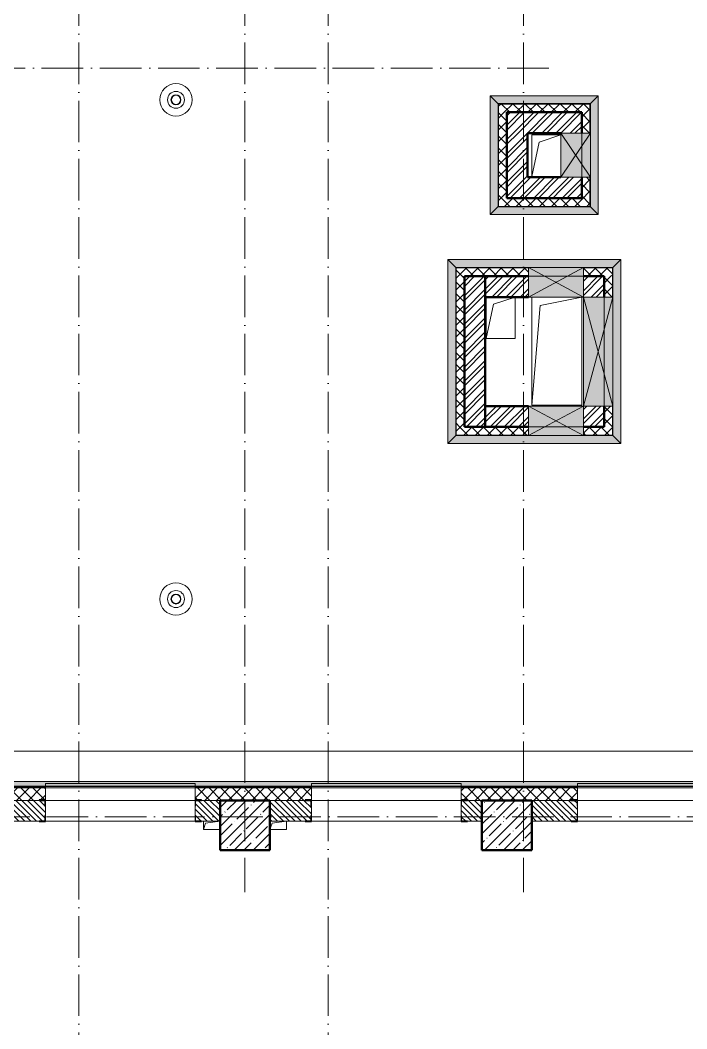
# Model space of a CAD drawing. Header units: millimetres. Extents: x -401725 to 250493, y 305116 to 802890.
# Drawn here: x 10587 to 18606, y 386940 to 399063 of the extents above; entities that cross this region are included whole.
import ezdxf

# ---------------------------------------------------------------- set-up
doc = ezdxf.new("R2010")
doc.units = ezdxf.units.MM
doc.linetypes.add('50_200_ШТРИХ_1Т_ш5_п1_п1_', pattern=[700, 500, -100, 0, -100])
for name, color, linetype, lineweight in [('A-DETL-GENF-OTLN', 7, 'Continuous', 9), ('A-FLOR-____-OTLN', 7, 'Continuous', 9), ('A-GENM-____-MCUT', 7, 'Continuous', 25), ('A-GENM-____-OTLN', 7, 'Continuous', 9), ('A-GENM-____-OTLN-1', 7, 'Continuous', 25), ('A-GLAZ-____-OTLN', 7, 'Continuous', 9), ('A-WALL-____-MCUT', 7, 'Continuous', 13), ('A-WALL-____-MCUT-1', 7, 'Continuous', 9), ('A-WALL-____-MCUT-2', 7, 'Continuous', 50), ('A-WALL-____-OTLN', 7, 'Continuous', 9), ('A-WALL-____-PATT-1', 7, 'Continuous', 9), ('A-WALL-FNSH-MCUT-1', 7, 'Continuous', 9), ('S-COLS-____-MCUT', 7, 'Continuous', 50), ('S-COLS-____-OTLN', 7, 'Continuous', 9), ('S-GRID-____-OTLN-1', 7, '50_200_ШТРИХ_1Т_ш5_п1_п1_', 9)]:
    doc.layers.add(name, color=color, linetype=linetype, lineweight=lineweight)
doc.layers.add('A-GLAZ-____-OTLN-1', color=7, linetype='Continuous', lineweight=9, true_color=0xc0c0c0)
doc.layers.add('G-____-____-SYMB-1', color=9, linetype='Continuous', lineweight=9, true_color=0x808080)
pattern_1 = [(45, (-15659.08, 321904.7), (-70.71068, 70.71068), []), (135, (-15659.08, 321904.7), (-70.71068, -70.71068), [])]
pattern_2 = [(135, (-15659.08, 321904.697), (-35.35534, -35.35534), [])]
pattern_3 = [(45, (-15659.08, 321904.7), (-85.53659, 85.53659), []), (45, (-15602.06, 321904.7), (-85.53659, 85.53659), [])]

# ---------------------------------------------------------------- blocks, each defined once
blk = doc.blocks.new('BSC_Колонна _Прямоугольная - 600х600-V51-АР1_План отверстий 2 этажа в осях 1-64_Ю-ЯЯ')
at = {"layer": 'S-COLS-____-OTLN'}
h = blk.add_hatch(dxfattribs=at)
h.set_pattern_fill('FP_61', color=256, style=0, pattern_type=2)
h.set_pattern_definition([(45, (-28950, -67481.04), (-114.04925, 114.04925), []), (45, (-28835.95, -67481.04), (-114.04925, 114.04925), [201.613, -40.323, 3.353, -36.97])])
h.paths.add_polyline_path([(-300, -300), (300, -300), (300, 300), (-300, 300), (-300, 237)], flags=0)
at = {"layer": 'S-COLS-____-MCUT'}
for p, q in [((300, 300), (-300, 300)), ((-300, 300), (-300, -300)), ((300, -300), (300, 300)), ((-300, -300), (300, -300))]:
    blk.add_line(p, q, dxfattribs=at)
blk = doc.blocks.new('BSC_Колонна _Прямоугольная - 600х600-V89-АР1_План отверстий 2 этажа в осях 1-64_Ю-ЯЯ')
at = {"layer": 'S-COLS-____-OTLN'}
h = blk.add_hatch(dxfattribs=at)
h.set_pattern_fill('FP_102', color=256, style=0, pattern_type=2)
h.set_pattern_definition([(45, (-32100, -67481.04), (-114.04925, 114.04925), []), (45, (-31985.95, -67481.04), (-114.04925, 114.04925), [201.613, -40.323, 3.353, -36.97])])
h.paths.add_polyline_path([(-300, -300), (300, -300), (300, 300), (-300, 300)], flags=0)
at = {"layer": 'S-COLS-____-MCUT'}
for p, q in [((300, 300), (-300, 300)), ((-300, 300), (-300, -300)), ((300, -300), (300, 300)), ((-300, -300), (300, -300))]:
    blk.add_line(p, q, dxfattribs=at)
blk = doc.blocks.new('Отлив_СКБ - Отлив витража_СФТК-31884011-АР1_План отверстий 2 этажа в осях 1-64_Ю-ЯЯ')
at = {"layer": 'A-GLAZ-____-OTLN-1'}
for points in [[(1800, 2), (1800, 37), (0, 37), (0, 2), (1715, 2)], [(1715, 0), (1800, 0), (1800, 2), (0, 2), (0, 0)]]:
    blk.add_hatch(color=256, dxfattribs=at).paths.add_polyline_path(points, flags=0)
at = {"layer": 'A-GLAZ-____-OTLN'}
for p, q in [((0, 3), (0, 37)), ((1800, 37), (0, 37)), ((0, 2), (1800, 2)), ((1800, 37), (1800, 3)), ((1800, 0), (0, 0))]:
    blk.add_line(p, q, dxfattribs=at)
blk = doc.blocks.new('Фахверк_СКБ_Уголок - 250_1500-27508688-АР1_План отверстий 2 этажа в осях 1-64_Ю-ЯЯ')
at = {"layer": 'A-GENM-____-MCUT'}
for p, q in [((200, 181), (125, 181)), ((125, 181), (125, 106)), ((131, 106), (131, 175)), ((131, 175), (200, 175)), ((200, 175), (200, 181)), ((125, 106), (131, 106)), ((131, -6), (125, -6)), ((125, -6), (125, -81)), ((125, -81), (200, -81)), ((131, -75), (131, -6)), ((200, -75), (131, -75)), ((200, -81), (200, -75))]:
    blk.add_line(p, q, dxfattribs=at)
blk = doc.blocks.new('Фахверк_СКБ_Уголок - 250_1500-27508690-АР1_План отверстий 2 этажа в осях 1-64_Ю-ЯЯ')
at = {"layer": 'A-GENM-____-MCUT'}
for p, q in [((125, 181), (50, 181)), ((50, 181), (50, 175)), ((50, 175), (119, 175)), ((119, 175), (119, 106)), ((125, 106), (125, 181)), ((119, 106), (125, 106)), ((119, -75), (50, -75)), ((50, -75), (50, -81)), ((50, -81), (125, -81)), ((125, -6), (119, -6)), ((119, -6), (119, -75)), ((125, -81), (125, -6))]:
    blk.add_line(p, q, dxfattribs=at)
blk = doc.blocks.new('Фахверк_СКБ_Уголок - 250_1500-27504248-АР1_План отверстий 2 этажа в осях 1-64_Ю-ЯЯ')
at = {"layer": 'A-GENM-____-MCUT'}
for p, q in [((200, 181), (125, 181)), ((125, 181), (125, 106)), ((131, 106), (131, 175)), ((131, 175), (200, 175)), ((200, 175), (200, 181)), ((125, 106), (131, 106)), ((131, -6), (125, -6)), ((125, -6), (125, -81)), ((125, -81), (200, -81)), ((131, -75), (131, -6)), ((200, -75), (131, -75)), ((200, -81), (200, -75))]:
    blk.add_line(p, q, dxfattribs=at)
blk = doc.blocks.new('Фахверк_СКБ_Уголок - 250_1500-27508739-АР1_План отверстий 2 этажа в осях 1-64_Ю-ЯЯ')
at = {"layer": 'A-GENM-____-MCUT'}
for p, q in [((125, 181), (50, 181)), ((50, 181), (50, 175)), ((50, 175), (119, 175)), ((119, 175), (119, 106)), ((125, 106), (125, 181)), ((119, 106), (125, 106)), ((119, -75), (50, -75)), ((50, -75), (50, -81)), ((50, -81), (125, -81)), ((125, -6), (119, -6)), ((119, -6), (119, -75)), ((125, -81), (125, -6))]:
    blk.add_line(p, q, dxfattribs=at)
blk = doc.blocks.new('Кровельный аэратор - 143_Кровельный аэратор-15605992-АР1_План отверстий 2 этажа в осях 1-64_Ю-ЯЯ')
at = {"layer": 'A-GENM-____-OTLN'}
for radius, start, end in [(195, 360, 180), (195, 180, 360), (102, 360, 180), (102, 180, 360), (60, 360, 180), (60, 180, 360), (55, 360, 180), (55, 180, 360)]:
    blk.add_arc((0, 0), radius, start, end, dxfattribs=at)
blk = doc.blocks.new('AR_Отверстие прямоугольное _в плите_ - AR_Отверстие прямоугольное _в плите_-V173-АР1_План отверстий 2 этажа в осях 1-64_Ю-ЯЯ')
at = {"layer": 'A-GENM-____-OTLN'}
for p, q in [((-100, 50), (-100, -50)), ((-100, -50), (-75, 25)), ((-75, 25), (100, 50)), ((-100, -50), (100, -50))]:
    blk.add_line(p, q, dxfattribs=at)
blk = doc.blocks.new('AR_Отверстие прямоугольное _в плите_ - AR_Отверстие прямоугольное _в плите_-V164-АР1_План отверстий 2 этажа в осях 1-64_Ю-ЯЯ')
at = {"layer": 'A-GENM-____-OTLN'}
for p, q in [((-100, -50), (-75, 25)), ((-75, 25), (100, 50)), ((100, -50), (100, 50)), ((-100, -50), (100, -50))]:
    blk.add_line(p, q, dxfattribs=at)
blk = doc.blocks.new('AR_Отверстие прямоугольное _в плите_ - AR_Отверстие прямоугольное _в плите_-30552540-АР1_План отверстий 2 этажа в осях 1-64_Ю-ЯЯ')
at = {"layer": 'A-GENM-____-OTLN'}
for p, q in [((175, 250), (-175, 250)), ((-175, 250), (-175, -250)), ((-87, 163), (175, 250)), ((-175, -250), (-87, 163)), ((-175, -250), (175, -250))]:
    blk.add_line(p, q, dxfattribs=at)
blk = doc.blocks.new('AR_Отверстие прямоугольное _в плите_ - AR_Отверстие прямоугольное _в плите_-30552544-АР1_План отверстий 2 этажа в осях 1-64_Ю-ЯЯ')
at = {"layer": 'A-GENM-____-OTLN'}
for p, q in [((300, 650), (-300, 650)), ((-300, 650), (-300, -650)), ((-200, 550), (300, 650)), ((300, -650), (300, 650)), ((-300, -650), (-200, 550)), ((-300, -650), (300, -650))]:
    blk.add_line(p, q, dxfattribs=at)
blk = doc.blocks.new('AR_Отверстие прямоугольное _в плите_ - AR_Отверстие прямоугольное _в плите_-V194-АР1_План отверстий 2 этажа в осях 1-64_Ю-ЯЯ')
at = {"layer": 'A-GENM-____-OTLN'}
for p, q in [((175, 250), (-175, 250)), ((-175, 250), (-175, -250)), ((-87, 163), (175, 250)), ((175, -250), (175, 250)), ((-175, -250), (-87, 163)), ((-175, -250), (175, -250))]:
    blk.add_line(p, q, dxfattribs=at)
blk = doc.blocks.new('AR_Отверстие прямоугольное _в стене__БезПР - AR_Отверстие прямоугольное _в стене__БезПР-31947467-АР1_План отверстий 2 этажа в осях 1-64_Ю-ЯЯ')
at = {"layer": 'A-GLAZ-____-OTLN'}
blk.add_hatch(color=256, dxfattribs=at).paths.add_polyline_path([(265, 230), (-265, 230), (-265, -125), (265, -125)], flags=0)
at = {"layer": 'A-DETL-GENF-OTLN'}
for p, q in [((-265, -125), (-265, 230)), ((-265, 230), (265, 230)), ((265, 230), (-265, -125)), ((-265, 230), (265, -125)), ((265, 230), (-265, 230)), ((-265, 230), (-265, -125)), ((265, 230), (265, -125)), ((265, -125), (265, 230)), ((265, -125), (-265, -125)), ((-265, -125), (265, -125))]:
    blk.add_line(p, q, dxfattribs=at)
at = {"layer": 'A-GLAZ-____-OTLN'}
blk.add_line((265, 125), (-265, 125), dxfattribs=at)
blk = doc.blocks.new('AR_Отверстие прямоугольное _в стене__БезПР - AR_Отверстие прямоугольное _в стене__БезПР-32490818-АР1_План отверстий 2 этажа в осях 1-64_Ю-ЯЯ')
at = {"layer": 'A-GLAZ-____-OTLN'}
blk.add_hatch(color=256, dxfattribs=at).paths.add_polyline_path([(655, -20), (655, 230), (-655, 230), (-655, -125), (655, -125)], flags=0)
at = {"layer": 'A-DETL-GENF-OTLN'}
for p, q in [((-655, -125), (-655, 230)), ((-655, 230), (655, 230)), ((655, 230), (-655, -125)), ((-655, 230), (655, -125)), ((655, 230), (-655, 230)), ((-655, 230), (-655, -125)), ((655, 230), (655, -125)), ((655, -125), (655, 230)), ((655, -125), (-655, -125)), ((-655, -125), (655, -125))]:
    blk.add_line(p, q, dxfattribs=at)
at = {"layer": 'A-GLAZ-____-OTLN'}
blk.add_line((655, 125), (-655, 125), dxfattribs=at)
blk = doc.blocks.new('AR_Отверстие прямоугольное _в стене__БезПР - AR_Отверстие прямоугольное _в стене__БезПР-32490844-АР1_План отверстий 2 этажа в осях 1-64_Ю-ЯЯ')
at = {"layer": 'A-GLAZ-____-OTLN'}
blk.add_hatch(color=256, dxfattribs=at).paths.add_polyline_path([(-330, 125), (-330, -230), (330, -230), (330, 125), (6, 125)], flags=0)
at = {"layer": 'A-DETL-GENF-OTLN'}
for p, q in [((330, 125), (-330, 125)), ((-330, 125), (-330, -230)), ((330, -230), (-330, 125)), ((-330, -230), (330, 125)), ((-330, 125), (330, 125)), ((-330, -230), (-330, 125)), ((330, -230), (330, 125)), ((330, 125), (330, -230)), ((-330, -230), (330, -230)), ((330, -230), (-330, -230))]:
    blk.add_line(p, q, dxfattribs=at)
at = {"layer": 'A-GLAZ-____-OTLN'}
blk.add_line((330, -125), (-330, -125), dxfattribs=at)
blk = doc.blocks.new('AR_Отверстие прямоугольное _в стене__БезПР - AR_Отверстие прямоугольное _в стене__БезПР-32490823-АР1_План отверстий 2 этажа в осях 1-64_Ю-ЯЯ')
at = {"layer": 'A-GLAZ-____-OTLN'}
blk.add_hatch(color=256, dxfattribs=at).paths.add_polyline_path([(6, 230), (-330, 230), (-330, -125), (330, -125), (330, 230)], flags=0)
at = {"layer": 'A-DETL-GENF-OTLN'}
for p, q in [((-330, -125), (-330, 230)), ((-330, 230), (330, 230)), ((330, 230), (-330, -125)), ((-330, 230), (330, -125)), ((330, 230), (-330, 230)), ((-330, 230), (-330, -125)), ((330, 230), (330, -125)), ((330, -125), (330, 230)), ((330, -125), (-330, -125)), ((-330, -125), (330, -125))]:
    blk.add_line(p, q, dxfattribs=at)
at = {"layer": 'A-GLAZ-____-OTLN'}
blk.add_line((330, 125), (-330, 125), dxfattribs=at)
blk = doc.blocks.new('Отлив_СКБ1 - Отлив_Шахты-30185863-АР1_План отверстий 2 этажа в осях 1-64_Ю-ЯЯ')
at = {"layer": 'A-GLAZ-____-OTLN-1'}
blk.add_hatch(color=256, dxfattribs=at).paths.add_polyline_path([(1229, -199), (1133, -103), (1133, -105), (-103, -105), (-103, -103), (-199, -199), (1135, -199)], flags=0)
at = {"layer": 'A-GLAZ-____-OTLN'}
for p, q in [((-199, -199), (-103, -103)), ((1133, -103), (1229, -199)), ((-199, -199), (1229, -199))]:
    blk.add_line(p, q, dxfattribs=at)
blk = doc.blocks.new('Отлив_СКБ1 - Отлив_Шахты-32492502-АР1_План отверстий 2 этажа в осях 1-64_Ю-ЯЯ')
at = {"layer": 'A-GLAZ-____-OTLN-1'}
blk.add_hatch(color=256, dxfattribs=at).paths.add_polyline_path([(-199, -199), (1099, -199), (1003, -103), (1003, -105), (-103, -105), (-103, -103), (-105, -105)], flags=0)
at = {"layer": 'A-GLAZ-____-OTLN'}
for p, q in [((-199, -199), (-103, -103)), ((1003, -103), (1099, -199)), ((-199, -199), (1099, -199))]:
    blk.add_line(p, q, dxfattribs=at)
blk = doc.blocks.new('Отлив_СКБ1 - Отлив_Шахты-32492619-АР1_План отверстий 2 этажа в осях 1-64_Ю-ЯЯ')
at = {"layer": 'A-GLAZ-____-OTLN-1'}
blk.add_hatch(color=256, dxfattribs=at).paths.add_polyline_path([(1783, 103), (1879, 199), (-199, 199), (-103, 103), (-103, 105), (1783, 105)], flags=0)
at = {"layer": 'A-GLAZ-____-OTLN'}
for p, q in [((-103, 103), (-199, 199)), ((1879, 199), (-199, 199)), ((1879, 199), (1783, 103))]:
    blk.add_line(p, q, dxfattribs=at)
blk = doc.blocks.new('Отлив_СКБ1 - Отлив_Шахты-32497784-АР1_План отверстий 2 этажа в осях 1-64_Ю-ЯЯ')
at = {"layer": 'A-GLAZ-____-OTLN-1'}
blk.add_hatch(color=256, dxfattribs=at).paths.add_polyline_path([(2009, 199), (-199, 199), (-103, 103), (-103, 105), (1913, 105), (1913, 103), (1915, 105)], flags=0)
at = {"layer": 'A-GLAZ-____-OTLN'}
for p, q in [((-103, 103), (-199, 199)), ((2009, 199), (-199, 199)), ((2009, 199), (1913, 103))]:
    blk.add_line(p, q, dxfattribs=at)
blk = doc.blocks.new('Отлив_СКБ1 - Отлив_Фасады на кровле-32719942-АР1_План отверстий 2 этажа в осях 1-64_Ю-ЯЯ')
at = {"layer": 'A-GLAZ-____-OTLN-1'}
blk.add_hatch(color=256, dxfattribs=at).paths.add_polyline_path([(18850, 170), (18850, 204), (20650, 204), (20650, 170), (21320, 170), (21320, 228), (228, 228), (170, 170), (2850, 170), (2850, 204), (4650, 204), (4650, 170), (6050, 170), (6050, 204), (7850, 204), (7850, 170), (9250, 170), (9250, 204), (11050, 204), (11050, 170), (12450, 170), (12450, 204), (14250, 204), (14250, 170), (15650, 170), (15650, 204), (17450, 204), (17450, 170), (18705, 170)], flags=0)
at = {"layer": 'A-GLAZ-____-OTLN'}
blk.add_line((21320, 228), (228, 228), dxfattribs=at)

msp = doc.modelspace()

# ---------------------------------------------------------------- hatches: boundary and pattern name
at = {"layer": 'A-WALL-____-PATT-1'}
h = msp.add_hatch(dxfattribs=at)
h.set_pattern_fill('FP_1', color=256, style=0, pattern_type=2)
h.set_pattern_definition(pattern_1)
h.paths.add_polyline_path([(17440.9187, 397955.7392), (17440.9187, 398055.7392), (16340.9187, 398055.7392), (16340.9187, 397955.7392), (17340.9187, 397955.7392)], flags=0)
h = msp.add_hatch(dxfattribs=at)
h.set_pattern_fill('FP_1', color=256, style=0, pattern_type=2)
h.set_pattern_definition(pattern_1)
h.paths.add_polyline_path([(16440.9187, 396925.7392), (16440.9187, 397955.7392), (16340.9187, 397955.7392), (16340.9187, 396925.7392)], flags=0)
h = msp.add_hatch(dxfattribs=at)
h.set_pattern_fill('FP_3', color=256, style=0, pattern_type=2)
h.set_pattern_definition(pattern_3)
h.paths.add_polyline_path([(16690.9187, 397705.7392), (17340.9187, 397705.7392), (17340.9187, 397955.7392), (16440.9187, 397955.7392), (16440.9187, 397705.7392), (16582.6248, 397705.7392)], flags=0)
h = msp.add_hatch(dxfattribs=at)
h.set_pattern_fill('FP_1', color=256, style=0, pattern_type=2)
h.set_pattern_definition(pattern_1)
h.paths.add_polyline_path([(17440.9187, 396825.7392), (17440.9187, 397175.7392), (17340.9187, 397175.7392), (17340.9187, 396825.7392)], flags=0)
h.paths.add_polyline_path([(17440.9187, 397705.7392), (17440.9187, 397955.7392), (17340.9187, 397955.7392), (17340.9187, 397705.7392)], flags=0)
h = msp.add_hatch(dxfattribs=at)
h.set_pattern_fill('FP_3', color=256, style=0, pattern_type=2)
h.set_pattern_definition(pattern_3)
h.paths.add_polyline_path([(16440.9187, 397175.7392), (16690.9187, 397175.7392), (16690.9187, 397705.7392), (16440.9187, 397705.7392), (16440.9187, 397695.0311)], flags=0)
h = msp.add_hatch(dxfattribs=at)
h.set_pattern_fill('FP_3', color=256, style=0, pattern_type=2)
h.set_pattern_definition(pattern_3)
h.paths.add_polyline_path([(17090.9187, 396925.7392), (17090.9187, 397175.7392), (16440.9187, 397175.7392), (16440.9187, 396925.7392), (17024.4999, 396925.7392)], flags=0)
h = msp.add_hatch(dxfattribs=at)
h.set_pattern_fill('FP_3', color=256, style=0, pattern_type=2)
h.set_pattern_definition(pattern_3)
h.paths.add_polyline_path([(17340.9187, 396925.7392), (17340.9187, 397175.7392), (17090.9187, 397175.7392), (17090.9187, 396925.7392)], flags=0)
h = msp.add_hatch(dxfattribs=at)
h.set_pattern_fill('FP_1', color=256, style=0, pattern_type=2)
h.set_pattern_definition(pattern_1)
h.paths.add_polyline_path([(17340.9187, 396825.7392), (17340.9187, 396925.7392), (16340.9187, 396925.7392), (16340.9187, 396825.7392), (17024.4999, 396825.7392)], flags=0)
h = msp.add_hatch(dxfattribs=at)
h.set_pattern_fill('FP_1', color=256, style=0, pattern_type=2)
h.set_pattern_definition(pattern_1)
h.paths.add_polyline_path([(17610.9187, 395985.7392), (17710.9187, 395985.7392), (17710.9187, 396085.7392), (17360.9187, 396085.7392), (17360.9187, 395985.7392)], flags=0)
h.paths.add_polyline_path([(16180.9187, 395985.7392), (16700.9187, 395985.7392), (16700.9187, 396085.7392), (15830.9187, 396085.7392), (15830.9187, 395985.7392), (16140.7496, 395985.7392)], flags=0)
h = msp.add_hatch(dxfattribs=at)
h.set_pattern_fill('FP_1', color=256, style=0, pattern_type=2)
h.set_pattern_definition(pattern_1)
h.paths.add_polyline_path([(15930.9187, 394175.7392), (15930.9187, 395985.7392), (15830.9187, 395985.7392), (15830.9187, 394175.7392)], flags=0)
h = msp.add_hatch(dxfattribs=at)
h.set_pattern_fill('FP_3', color=256, style=0, pattern_type=2)
h.set_pattern_definition(pattern_3)
h.paths.add_polyline_path([(16180.9187, 394175.7392), (16180.9187, 395985.7392), (15930.9187, 395985.7392), (15930.9187, 394175.7392), (16140.7496, 394175.7392)], flags=0)
h = msp.add_hatch(dxfattribs=at)
h.set_pattern_fill('FP_3', color=256, style=0, pattern_type=2)
h.set_pattern_definition(pattern_3)
h.paths.add_polyline_path([(17610.9187, 395735.7392), (17610.9187, 395985.7392), (17360.9187, 395985.7392), (17360.9187, 395735.7392)], flags=0)
h.paths.add_polyline_path([(16700.9187, 395735.7392), (16700.9187, 395985.7392), (16180.9187, 395985.7392), (16180.9187, 395735.7392)], flags=0)
h = msp.add_hatch(dxfattribs=at)
h.set_pattern_fill('FP_1', color=256, style=0, pattern_type=2)
h.set_pattern_definition(pattern_1)
h.paths.add_polyline_path([(17710.9187, 394075.7392), (17710.9187, 394425.7392), (17610.9187, 394425.7392), (17610.9187, 394075.7392)], flags=0)
h.paths.add_polyline_path([(17610.9187, 395735.7392), (17710.9187, 395735.7392), (17710.9187, 395985.7392), (17610.9187, 395985.7392)], flags=0)
h = msp.add_hatch(dxfattribs=at)
h.set_pattern_fill('FP_3', color=256, style=0, pattern_type=2)
h.set_pattern_definition(pattern_3)
h.paths.add_polyline_path([(16700.9187, 394175.7392), (16700.9187, 394425.7392), (16180.9187, 394425.7392), (16180.9187, 394175.7392)], flags=0)
h = msp.add_hatch(dxfattribs=at)
h.set_pattern_fill('FP_3', color=256, style=0, pattern_type=2)
h.set_pattern_definition(pattern_3)
h.paths.add_polyline_path([(17610.9187, 394175.7392), (17610.9187, 394425.7392), (17360.9187, 394425.7392), (17360.9187, 394175.7392), (17466.3751, 394175.7392)], flags=0)
h = msp.add_hatch(dxfattribs=at)
h.set_pattern_fill('FP_1', color=256, style=0, pattern_type=2)
h.set_pattern_definition(pattern_1)
h.paths.add_polyline_path([(17466.3751, 394075.7392), (17610.9187, 394075.7392), (17610.9187, 394175.7392), (17360.9187, 394175.7392), (17360.9187, 394075.7392)], flags=0)
h.paths.add_polyline_path([(16140.7496, 394075.7392), (16700.9187, 394075.7392), (16700.9187, 394175.7392), (15830.9187, 394175.7392), (15830.9187, 394075.7392)], flags=0)
h = msp.add_hatch(dxfattribs=at)
h.set_pattern_fill('FP_1', color=256, style=0, pattern_type=2)
h.set_pattern_definition(pattern_1)
h.paths.add_polyline_path([(29540.9187, 389685.7392), (29555.9187, 389685.7392), (29555.9187, 389835.7392), (28690.9187, 389835.7392), (28690.9187, 389685.7392), (29397.0046, 389685.7392)], flags=0)
h.paths.add_polyline_path([(25862.0033, 389685.7392), (26890.9187, 389685.7392), (26890.9187, 389835.7392), (25490.9187, 389835.7392), (25490.9187, 389691.7392), (25565.9187, 389691.7392), (25565.9187, 389685.7392)], flags=0)
h.paths.add_polyline_path([(23590.9187, 389685.7392), (23615.9187, 389685.7392), (23615.9187, 389691.7392), (23690.9187, 389691.7392), (23690.9187, 389835.7392), (22290.9187, 389835.7392), (22290.9187, 389691.7392), (22365.9187, 389691.7392), (22365.9187, 389685.7392), (23210.7523, 389685.7392)], flags=0)
h.paths.add_polyline_path([(19675.7509, 389685.7392), (20415.9187, 389685.7392), (20415.9187, 389691.7392), (20490.9187, 389691.7392), (20490.9187, 389835.7392), (19090.9187, 389835.7392), (19090.9187, 389691.7392), (19165.9187, 389691.7392), (19165.9187, 389685.7392)], flags=0)
h.paths.add_polyline_path([(17215.9187, 389685.7392), (17215.9187, 389691.7392), (17290.9187, 389691.7392), (17290.9187, 389835.7392), (15890.9187, 389835.7392), (15890.9187, 389691.7392), (15965.9187, 389691.7392), (15965.9187, 389685.7392), (17024.4999, 389685.7392)], flags=0)
h.paths.add_polyline_path([(14015.9187, 389685.7392), (14015.9187, 389691.7392), (14090.9187, 389691.7392), (14090.9187, 389835.7392), (12690.9187, 389835.7392), (12690.9187, 389691.7392), (12765.9187, 389691.7392), (12765.9187, 389685.7392), (13590.9187, 389685.7392)], flags=0)
h.paths.add_polyline_path([(10815.9187, 389685.7392), (10815.9187, 389691.7392), (10890.9187, 389691.7392), (10890.9187, 389835.7392), (8040.9187, 389835.7392), (8040.9187, 389685.7392), (9070.7469, 389685.7392)], flags=0)
h = msp.add_hatch(dxfattribs=at)
h.set_pattern_fill('FP_6', color=256, style=0, pattern_type=2)
h.set_pattern_definition(pattern_2)
h.paths.add_polyline_path([(12765.9187, 389435.7392), (12990.9187, 389435.7392), (12990.9187, 389685.7392), (12696.9187, 389685.7392), (12696.9187, 389616.7392), (12690.9187, 389616.7392), (12690.9187, 389504.7392), (12696.9187, 389504.7392), (12696.9187, 389435.7392)], flags=0)
h.paths.add_polyline_path([(10838.2476, 389435.7392), (10884.9187, 389435.7392), (10884.9187, 389504.7392), (10890.9187, 389504.7392), (10890.9187, 389616.7392), (10884.9187, 389616.7392), (10884.9187, 389685.7392), (8040.9187, 389685.7392), (8040.9187, 389435.7392), (10815.9187, 389435.7392)], flags=0)
h = msp.add_hatch(dxfattribs=at)
h.set_pattern_fill('FP_6', color=256, style=0, pattern_type=2)
h.set_pattern_definition(pattern_2)
h.paths.add_polyline_path([(16140.7496, 389435.7392), (16140.9187, 389435.7392), (16140.7496, 389685.7392), (15896.9187, 389685.7392), (15896.9187, 389616.7392), (15890.9187, 389616.7392), (15890.9187, 389504.7392), (15896.9187, 389504.7392), (15896.9187, 389435.7392), (15965.9187, 389435.7392)], flags=0)
h.paths.add_polyline_path([(14084.9187, 389435.7392), (14084.9187, 389504.7392), (14090.9187, 389504.7392), (14090.9187, 389616.7392), (14084.9187, 389616.7392), (14084.9187, 389685.7392), (13590.9187, 389685.7392), (13590.9187, 389435.7392), (14015.9187, 389435.7392)], flags=0)
h = msp.add_hatch(dxfattribs=at)
h.set_pattern_fill('FP_6', color=256, style=0, pattern_type=2)
h.set_pattern_definition(pattern_2)
h.paths.add_polyline_path([(19675.7509, 389435.7392), (19740.9187, 389435.7392), (19740.9187, 389685.7392), (19096.9187, 389685.7392), (19096.9187, 389616.7392), (19090.9187, 389616.7392), (19090.9187, 389504.7392), (19096.9187, 389504.7392), (19096.9187, 389435.7392), (19165.9187, 389435.7392)], flags=0)
h.paths.add_polyline_path([(17024.4999, 389435.7392), (17284.9187, 389435.7392), (17284.9187, 389504.7392), (17290.9187, 389504.7392), (17290.9187, 389616.7392), (17284.9187, 389616.7392), (17284.9187, 389685.7392), (16740.9187, 389685.7392), (16740.9187, 389435.7392)], flags=0)

# ---------------------------------------------------------------- linework, layer by layer
at = {"layer": 'A-FLOR-____-OTLN'}
for p, q in [((16740.9187, 397685.3917), (17090.9187, 397685.3917)), ((16740.9187, 397185.3917), (16740.9187, 397685.3917)), ((17090.9187, 397185.3917), (16740.9187, 397185.3917)), ((16190.9187, 395735.3917), (16540.9187, 395735.3917)), ((16190.9187, 395235.3917), (16190.9187, 395735.3917)), ((16540.9187, 395735.3917), (16540.9187, 395235.3917)), ((16740.9187, 395735.3917), (17340.9187, 395735.3917)), ((16740.9187, 394435.3917), (16740.9187, 395735.3917)), ((17340.9187, 395735.3917), (17340.9187, 394435.3917)), ((16540.9187, 395235.3917), (16190.9187, 395235.3917)), ((17340.9187, 394435.3917), (16740.9187, 394435.3917))]:
    msp.add_line(p, q, dxfattribs=at)
at = {"layer": 'A-WALL-____-MCUT'}
for p, q in [((10815.9187, 389685.7392), (8040.9187, 389685.7392)), ((12990.9187, 389685.7392), (12765.9187, 389685.7392)), ((13590.9187, 389685.7392), (14015.9187, 389685.7392)), ((15965.9187, 389685.7392), (16140.9187, 389685.7392)), ((16740.9187, 389685.7392), (17215.9187, 389685.7392)), ((10890.9187, 389504.7392), (10890.9187, 389616.7392)), ((12690.9187, 389616.7392), (12690.9187, 389504.7392)), ((14090.9187, 389504.7392), (14090.9187, 389616.7392)), ((15890.9187, 389616.7392), (15890.9187, 389504.7392)), ((17290.9187, 389504.7392), (17290.9187, 389616.7392)), ((8040.9187, 389435.7392), (10815.9187, 389435.7392)), ((12765.9187, 389435.7392), (12990.9187, 389435.7392)), ((13590.9187, 389435.7392), (14015.9187, 389435.7392)), ((15965.9187, 389435.7392), (16140.9187, 389435.7392)), ((16740.9187, 389435.7392), (17215.9187, 389435.7392))]:
    msp.add_line(p, q, dxfattribs=at)
at = {"layer": 'A-WALL-____-MCUT-1'}
for p, q in [((16337.9187, 398060.7392), (16335.9187, 398060.7392)), ((16335.9187, 398060.7392), (16335.9187, 398058.7392)), ((17445.9187, 398058.7392), (16335.9187, 398058.7392)), ((16335.9187, 398055.7392), (16337.9187, 398055.7392)), ((16337.9187, 398060.7392), (16337.9187, 396820.7392)), ((17440.9187, 398055.7392), (16340.9187, 398055.7392)), ((16340.9187, 398055.7392), (16340.9187, 396825.7392)), ((17440.9187, 397705.7392), (17440.9187, 398055.7392)), ((17445.9187, 398060.7392), (17443.9187, 398060.7392)), ((17443.9187, 397705.7392), (17443.9187, 398060.7392)), ((17445.9187, 398055.7392), (17443.9187, 398055.7392)), ((17445.9187, 398058.7392), (17445.9187, 398060.7392)), ((17440.9187, 396825.7392), (17440.9187, 397175.7392)), ((17443.9187, 396820.7392), (17443.9187, 397175.7392)), ((16337.9187, 396825.7392), (16335.9187, 396825.7392)), ((16335.9187, 396822.7392), (17445.9187, 396822.7392)), ((16335.9187, 396822.7392), (16335.9187, 396820.7392)), ((16335.9187, 396820.7392), (16337.9187, 396820.7392)), ((16340.9187, 396825.7392), (17440.9187, 396825.7392)), ((17440.9187, 396822.7392), (17440.9187, 396820.7392)), ((17443.9187, 396820.7392), (17445.9187, 396820.7392)), ((17445.9187, 396820.7392), (17445.9187, 396822.7392)), ((15827.9187, 396090.7392), (15825.9187, 396090.7392)), ((15825.9187, 396090.7392), (15825.9187, 396088.7392)), ((16700.9187, 396088.7392), (15825.9187, 396088.7392)), ((15827.9187, 396090.7392), (15827.9187, 394070.7392)), ((17715.9187, 396088.7392), (17360.9187, 396088.7392)), ((17715.9187, 396090.7392), (17713.9187, 396090.7392)), ((17713.9187, 395735.7392), (17713.9187, 396090.7392)), ((17715.9187, 396088.7392), (17715.9187, 396090.7392)), ((15825.9187, 396085.7392), (15827.9187, 396085.7392)), ((16700.9187, 396085.7392), (15830.9187, 396085.7392)), ((15830.9187, 396085.7392), (15830.9187, 394075.7392)), ((17710.9187, 396085.7392), (17360.9187, 396085.7392)), ((17710.9187, 395735.7392), (17710.9187, 396085.7392)), ((17715.9187, 396085.7392), (17713.9187, 396085.7392)), ((17710.9187, 394075.7392), (17710.9187, 394425.7392)), ((17713.9187, 394070.7392), (17713.9187, 394425.7392)), ((15827.9187, 394075.7392), (15825.9187, 394075.7392)), ((15825.9187, 394072.7392), (16700.9187, 394072.7392)), ((15825.9187, 394072.7392), (15825.9187, 394070.7392)), ((15825.9187, 394070.7392), (15827.9187, 394070.7392)), ((15830.9187, 394075.7392), (16700.9187, 394075.7392)), ((17360.9187, 394075.7392), (17710.9187, 394075.7392)), ((17360.9187, 394072.7392), (17715.9187, 394072.7392)), ((17710.9187, 394070.7392), (17710.9187, 394072.7392)), ((17713.9187, 394070.7392), (17715.9187, 394070.7392)), ((17715.9187, 394070.7392), (17715.9187, 394072.7392)), ((10890.9187, 389847.7392), (8190.9187, 389847.7392)), ((10890.9187, 389841.7392), (8190.9187, 389841.7392)), ((8190.9187, 389835.7392), (10890.9187, 389835.7392)), ((10890.9187, 389691.7392), (10890.9187, 389835.7392)), ((14090.9187, 389847.7392), (12690.9187, 389847.7392)), ((14090.9187, 389841.7392), (12690.9187, 389841.7392)), ((14090.9187, 389835.7392), (12690.9187, 389835.7392)), ((12690.9187, 389835.7392), (12690.9187, 389691.7392)), ((14090.9187, 389691.7392), (14090.9187, 389835.7392)), ((17290.9187, 389847.7392), (15890.9187, 389847.7392)), ((17290.9187, 389841.7392), (15890.9187, 389841.7392)), ((17290.9187, 389835.7392), (15890.9187, 389835.7392)), ((15890.9187, 389835.7392), (15890.9187, 389691.7392)), ((17290.9187, 389691.7392), (17290.9187, 389835.7392)), ((12990.9187, 389685.7392), (12990.9187, 389685.7392))]:
    msp.add_line(p, q, dxfattribs=at)
at = {"layer": 'A-WALL-____-MCUT-2'}
for p, q in [((17340.9187, 397955.7392), (16440.9187, 397955.7392)), ((16440.9187, 397955.7392), (16440.9187, 396925.7392)), ((17340.9187, 397705.7392), (17340.9187, 397955.7392)), ((16690.9187, 397705.7392), (17090.9187, 397705.7392)), ((16690.9187, 397175.7392), (16690.9187, 397705.7392)), ((17090.9187, 397175.7392), (16690.9187, 397175.7392)), ((17340.9187, 396925.7392), (17340.9187, 397175.7392)), ((16440.9187, 396925.7392), (17340.9187, 396925.7392)), ((16700.9187, 395985.7392), (15930.9187, 395985.7392)), ((15930.9187, 395985.7392), (15930.9187, 394175.7392)), ((16180.9187, 394175.7392), (16180.9187, 395985.7392)), ((17360.9187, 395985.7392), (17610.9187, 395985.7392)), ((17610.9187, 395735.7392), (17610.9187, 395985.7392)), ((16180.9187, 395735.7392), (16700.9187, 395735.7392)), ((16700.9187, 394425.7392), (16180.9187, 394425.7392)), ((17610.9187, 394175.7392), (17610.9187, 394425.7392)), ((16700.9187, 394175.7392), (15930.9187, 394175.7392)), ((17360.9187, 394175.7392), (17610.9187, 394175.7392))]:
    msp.add_line(p, q, dxfattribs=at)
at = {"layer": 'A-WALL-____-OTLN'}
for p, q in [((10890.9187, 389835.7392), (12690.9187, 389835.7392)), ((14090.9187, 389835.7392), (15890.9187, 389835.7392)), ((17290.9187, 389835.7392), (19090.9187, 389835.7392)), ((12690.9187, 389685.7392), (10890.9187, 389685.7392)), ((15890.9187, 389685.7392), (14090.9187, 389685.7392)), ((19090.9187, 389685.7392), (17290.9187, 389685.7392)), ((12690.9187, 389435.7392), (10890.9187, 389435.7392)), ((15890.9187, 389435.7392), (14090.9187, 389435.7392)), ((19090.9187, 389435.7392), (17290.9187, 389435.7392))]:
    msp.add_line(p, q, dxfattribs=at)
at = {"layer": 'A-WALL-FNSH-MCUT-1'}
for p, q in [((16335.9187, 398058.7392), (16335.9187, 396822.7392)), ((17443.9187, 398060.7392), (16337.9187, 398060.7392)), ((17445.9187, 397705.7392), (17445.9187, 398058.7392)), ((17340.9187, 397705.7392), (17340.9187, 397705.7392)), ((17445.9187, 396822.7392), (17445.9187, 397175.7392)), ((16337.9187, 396820.7392), (17443.9187, 396820.7392)), ((15825.9187, 396088.7392), (15825.9187, 394072.7392)), ((16700.9187, 396090.7392), (15827.9187, 396090.7392)), ((17713.9187, 396090.7392), (17360.9187, 396090.7392)), ((17715.9187, 395735.7392), (17715.9187, 396088.7392)), ((17610.9187, 395735.7392), (17610.9187, 395735.7392)), ((17715.9187, 394072.7392), (17715.9187, 394425.7392)), ((15827.9187, 394070.7392), (16700.9187, 394070.7392)), ((17360.9187, 394070.7392), (17713.9187, 394070.7392)), ((10890.9187, 389855.7392), (8190.9187, 389855.7392)), ((10890.9187, 389835.7392), (10890.9187, 389855.7392)), ((14090.9187, 389855.7392), (12690.9187, 389855.7392)), ((12690.9187, 389855.7392), (12690.9187, 389835.7392)), ((14090.9187, 389835.7392), (14090.9187, 389855.7392)), ((17290.9187, 389855.7392), (15890.9187, 389855.7392)), ((15890.9187, 389855.7392), (15890.9187, 389835.7392)), ((17290.9187, 389835.7392), (17290.9187, 389855.7392))]:
    msp.add_line(p, q, dxfattribs=at)
at = {"layer": 'G-____-____-SYMB-1'}
msp.add_line((-20469.6177, 390275.7392), (89011.1097, 390275.7392), dxfattribs=at)
at = {"layer": 'S-GRID-____-OTLN-1'}
for p, q in [((11290.9187, 412797.5486), (11290.9187, 374796.285)), ((13290.9187, 412797.5486), (13290.9187, 388580.1809)), ((14290.9187, 412797.5486), (14290.9187, 374796.285)), ((16640.9187, 412797.5486), (16640.9187, 388580.1809)), ((16945.9187, 398485.7392), (-20327.8515, 398485.7392)), ((88415.3253, 389485.7392), (-20327.8515, 389485.7392))]:
    msp.add_line(p, q, dxfattribs=at)

# ---------------------------------------------------------------- block references
at = {"layer": 'A-GENM-____-OTLN'}
for name, p in [('Кровельный аэратор - 143_Кровельный аэратор-15605992-АР1_План отверстий 2 этажа в осях 1-64_Ю-ЯЯ', (12460.9187, 398105.7392)), ('AR_Отверстие прямоугольное _в плите_ - AR_Отверстие прямоугольное _в плите_-30552540-АР1_План отверстий 2 этажа в осях 1-64_Ю-ЯЯ', (16915.9187, 397435.3917)), ('AR_Отверстие прямоугольное _в плите_ - AR_Отверстие прямоугольное _в плите_-V194-АР1_План отверстий 2 этажа в осях 1-64_Ю-ЯЯ', (16365.9187, 395485.3917)), ('AR_Отверстие прямоугольное _в плите_ - AR_Отверстие прямоугольное _в плите_-30552544-АР1_План отверстий 2 этажа в осях 1-64_Ю-ЯЯ', (17040.9187, 395085.3917)), ('Кровельный аэратор - 143_Кровельный аэратор-15605992-АР1_План отверстий 2 этажа в осях 1-64_Ю-ЯЯ', (12460.9187, 392105.7392)), ('AR_Отверстие прямоугольное _в плите_ - AR_Отверстие прямоугольное _в плите_-V173-АР1_План отверстий 2 этажа в осях 1-64_Ю-ЯЯ', (12890.9187, 389385.7392)), ('AR_Отверстие прямоугольное _в плите_ - AR_Отверстие прямоугольное _в плите_-V164-АР1_План отверстий 2 этажа в осях 1-64_Ю-ЯЯ', (13690.9187, 389385.7392))]:
    msp.add_blockref(name, p, dxfattribs=at)
at = {"layer": 'A-GENM-____-OTLN-1', "rotation": 180}
for name, p in [('Фахверк_СКБ_Уголок - 250_1500-27508688-АР1_План отверстий 2 этажа в осях 1-64_Ю-ЯЯ', (11015.9187, 389610.7392)), ('Фахверк_СКБ_Уголок - 250_1500-27508690-АР1_План отверстий 2 этажа в осях 1-64_Ю-ЯЯ', (12815.9187, 389610.7392)), ('Фахверк_СКБ_Уголок - 250_1500-27504248-АР1_План отверстий 2 этажа в осях 1-64_Ю-ЯЯ', (14215.9187, 389610.7392)), ('Фахверк_СКБ_Уголок - 250_1500-27508739-АР1_План отверстий 2 этажа в осях 1-64_Ю-ЯЯ', (16015.9187, 389610.7392)), ('Фахверк_СКБ_Уголок - 250_1500-27504248-АР1_План отверстий 2 этажа в осях 1-64_Ю-ЯЯ', (17415.9187, 389610.7392))]:
    msp.add_blockref(name, p, dxfattribs=at)
at = {"layer": 'A-GLAZ-____-OTLN'}
for name, p, rotation in [('Отлив_СКБ1 - Отлив_Шахты-30185863-АР1_План отверстий 2 этажа в осях 1-64_Ю-ЯЯ', (16440.9187, 397955.7392), 270), ('Отлив_СКБ1 - Отлив_Шахты-32492502-АР1_План отверстий 2 этажа в осях 1-64_Ю-ЯЯ', (17340.9187, 397955.7392), 180), ('Отлив_СКБ1 - Отлив_Шахты-30185863-АР1_План отверстий 2 этажа в осях 1-64_Ю-ЯЯ', (17340.9187, 396925.7392), 90), ('AR_Отверстие прямоугольное _в стене__БезПР - AR_Отверстие прямоугольное _в стене__БезПР-31947467-АР1_План отверстий 2 этажа в осях 1-64_Ю-ЯЯ', (17215.9187, 397440.7392), 270), ('Отлив_СКБ1 - Отлив_Шахты-32497784-АР1_План отверстий 2 этажа в осях 1-64_Ю-ЯЯ', (15930.9187, 394175.7392), 89.99999999999986), ('AR_Отверстие прямоугольное _в стене__БезПР - AR_Отверстие прямоугольное _в стене__БезПР-32490844-АР1_План отверстий 2 этажа в осях 1-64_Ю-ЯЯ', (17030.9187, 395860.7392), 180), ('Отлив_СКБ1 - Отлив_Шахты-32497784-АР1_План отверстий 2 этажа в осях 1-64_Ю-ЯЯ', (17610.9187, 395985.7392), 269.9999999999998), ('AR_Отверстие прямоугольное _в стене__БезПР - AR_Отверстие прямоугольное _в стене__БезПР-32490818-АР1_План отверстий 2 этажа в осях 1-64_Ю-ЯЯ', (17485.9187, 395080.7392), 270), ('AR_Отверстие прямоугольное _в стене__БезПР - AR_Отверстие прямоугольное _в стене__БезПР-32490823-АР1_План отверстий 2 этажа в осях 1-64_Ю-ЯЯ', (17030.9187, 394300.7392), 180), ('Отлив_СКБ1 - Отлив_Шахты-32492619-АР1_План отверстий 2 этажа в осях 1-64_Ю-ЯЯ', (17610.9187, 394175.7392), 180)]:
    msp.add_blockref(name, p, dxfattribs=dict(at, rotation=rotation))
for name, p in [('Отлив_СКБ1 - Отлив_Шахты-32492502-АР1_План отверстий 2 этажа в осях 1-64_Ю-ЯЯ', (16440.9187, 396925.7392)), ('Отлив_СКБ1 - Отлив_Шахты-32492619-АР1_План отверстий 2 этажа в осях 1-64_Ю-ЯЯ', (15930.9187, 395985.7392)), ('Отлив_СКБ1 - Отлив_Фасады на кровле-32719942-АР1_План отверстий 2 этажа в осях 1-64_Ю-ЯЯ', (8040.9187, 389685.7392)), ('Отлив_СКБ - Отлив витража_СФТК-31884011-АР1_План отверстий 2 этажа в осях 1-64_Ю-ЯЯ', (10890.9187, 389852.7392)), ('Отлив_СКБ - Отлив витража_СФТК-31884011-АР1_План отверстий 2 этажа в осях 1-64_Ю-ЯЯ', (14090.9187, 389852.7392)), ('Отлив_СКБ - Отлив витража_СФТК-31884011-АР1_План отверстий 2 этажа в осях 1-64_Ю-ЯЯ', (17290.9187, 389852.7392))]:
    msp.add_blockref(name, p, dxfattribs=at)
at = {"layer": 'S-COLS-____-OTLN'}
for name, p in [('BSC_Колонна _Прямоугольная - 600х600-V51-АР1_План отверстий 2 этажа в осях 1-64_Ю-ЯЯ', (13290.9187, 389385.7392)), ('BSC_Колонна _Прямоугольная - 600х600-V89-АР1_План отверстий 2 этажа в осях 1-64_Ю-ЯЯ', (16440.9187, 389385.7392))]:
    msp.add_blockref(name, p, dxfattribs=at)

doc.saveas('drawing.dxf')
